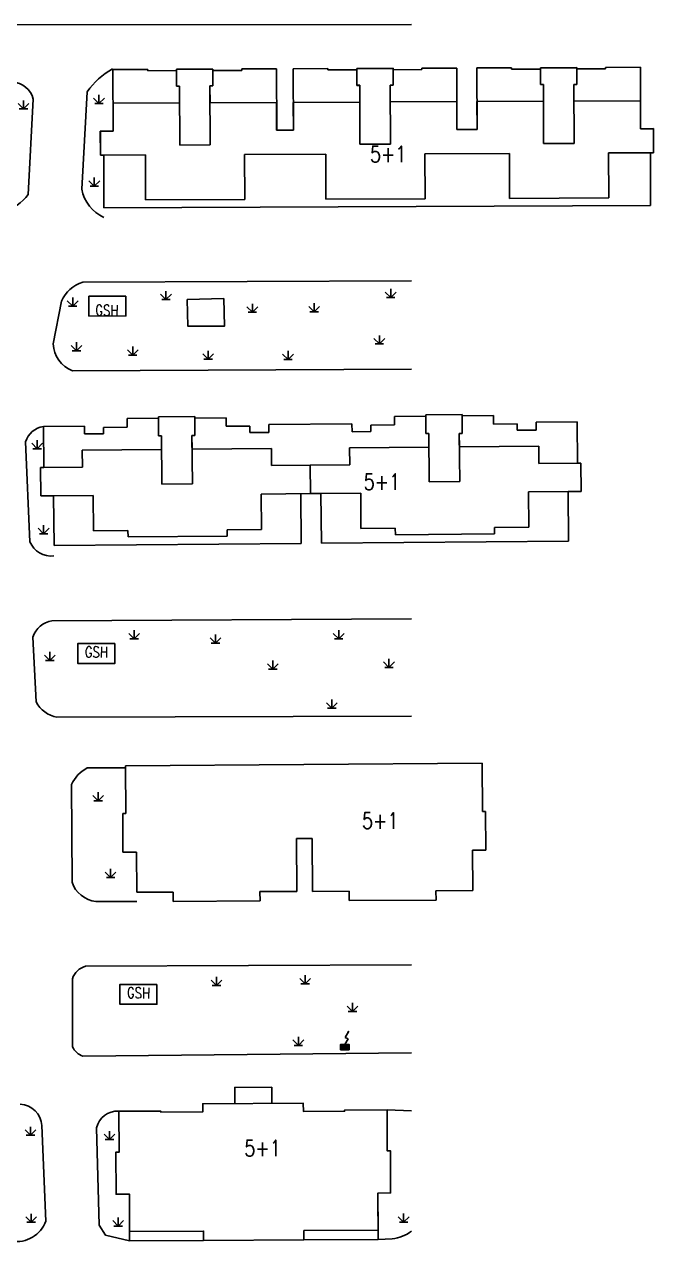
# Model space of a CAD drawing. Extents: x 30227 to 490047, y 105157 to 588160.
# Drawn here: x 406714 to 465366, y 223899 to 337397 of the extents above; entities that cross this region are included whole.
import ezdxf
from ezdxf.enums import TextEntityAlignment as Align

# ---------------------------------------------------------------- set-up
doc = ezdxf.new("R2010")
doc.units = 0
doc.header["$LTSCALE"] = 1000
doc.header["$MEASUREMENT"] = 0
doc.layers.add('dx', color=251, linetype='Continuous')
doc.styles.add('HZ', font='rs.shx', dxfattribs={"width": 0.8, "bigfont": 'hztxt.shx'})

# ---------------------------------------------------------------- blocks, each defined once
blk = doc.blocks.new('gc124')
for p, q in [((-1, 1), (0, 0)), ((-0.8, 0), (0.8, 0)), ((0, 0), (0, 1.6)), ((0, 0), (1, 1))]:
    blk.add_line(p, q)
blk = doc.blocks.new('*U4')
at = {"linetype": 'Continuous'}
for points in [[(0, 0.5), (0.8, 1), (-0.8, 1)], [(0, 0.5), (-0.8, 1), (-0.8, 0)], [(0, 0.5), (-0.8, 0), (0.8, 0)], [(0, 0.5), (0.8, 0), (0.8, 1)]]:
    blk.add_solid(points, dxfattribs=at)
blk = doc.blocks.new('gcbj0116')
for p, q in [((0.05, 2.29), (0.73, 3.47)), ((0.05, 2.29), (0.64, 2.04)), ((0, 1), (0.64, 2.04))]:
    blk.add_line(p, q)
blk.add_lwpolyline([(0.8, 3.6, 0, 0.5, 0), (0.58, 3.19, 0.5, 0.5, 0)], format="xyseb")
blk.add_lwpolyline([(-0.8, 0), (0.8, 0), (0.8, 1), (-0.8, 1), (-0.8, 0)], close=True)
at = {"linetype": 'Continuous'}
blk.add_blockref('*U4', (0, 0), dxfattribs=at)

msp = doc.modelspace()

# ---------------------------------------------------------------- linework, layer by layer
at = {"layer": 'dx'}
for p, q in [((418211.55, 333197.57), (414971.58, 333183.42)), ((414971.58, 333183.42), (414996.6, 327453.47)), ((418212.12, 333067.57), (418211.55, 333197.57)), ((420902.09, 333079.32), (418212.12, 333067.57)), ((424273.14, 333214.04), (420893.17, 333199.28)), ((420893.17, 333199.28), (420899.99, 331639.29)), ((424273.16, 333210.04), (420893.19, 333195.28)), ((420893.19, 333195.28), (420900, 331635.29)), ((424281.49, 333224.07), (420901.52, 333209.31)), ((420901.52, 333209.31), (420902.09, 333079.32)), ((424279.95, 331654.05), (424273.14, 333214.04)), ((424279.97, 331650.05), (424273.16, 333210.04)), ((424282.06, 333094.08), (424281.49, 333224.07)), ((426972.03, 333105.82), (424282.06, 333094.08)), ((430211.43, 333249.97), (426971.46, 333235.82)), ((426971.46, 333235.82), (426972.03, 333105.82)), ((430236.46, 327520.03), (430211.43, 333249.97)), ((435011.39, 333270.93), (431771.42, 333256.78)), ((431771.42, 333256.78), (431796.44, 327526.84)), ((435011.96, 333140.93), (435011.39, 333270.93)), ((437701.93, 333152.68), (435011.96, 333140.93)), ((441072.98, 333287.4), (437693.01, 333272.64)), ((437693.01, 333272.64), (437699.83, 331712.66)), ((441073, 333283.4), (437693.03, 333268.64)), ((437693.03, 333268.64), (437699.84, 331708.66)), ((441081.33, 333297.44), (437701.36, 333282.68)), ((437701.36, 333282.68), (437701.93, 333152.68)), ((441079.79, 331727.42), (441072.98, 333287.4)), ((441079.81, 331723.42), (441073, 333283.4)), ((441081.9, 333167.44), (441081.33, 333297.44)), ((443771.87, 333179.19), (441081.9, 333167.44)), ((447011.27, 333323.34), (443771.3, 333309.19)), ((443771.3, 333309.19), (443771.87, 333179.19)), ((447036.3, 327593.39), (447011.27, 333323.34)), ((452131.22, 333345.7), (448891.26, 333331.55)), ((448891.26, 333331.55), (448916.28, 327601.6)), ((452131.79, 333215.7), (452131.22, 333345.7)), ((454821.77, 333227.44), (452131.79, 333215.7)), ((458192.82, 333362.17), (454812.85, 333347.41)), ((454812.85, 333347.41), (454819.66, 331787.42)), ((458192.83, 333358.17), (454812.87, 333343.41)), ((454812.87, 333343.41), (454819.68, 331783.42)), ((458201.17, 333372.2), (454821.2, 333357.44)), ((454821.2, 333357.44), (454821.77, 333227.44)), ((458199.63, 331802.18), (458192.82, 333362.17)), ((458199.65, 331798.18), (458192.83, 333358.17)), ((458201.73, 333242.2), (458201.17, 333372.2)), ((460891.71, 333253.95), (458201.73, 333242.2)), ((464131.11, 333398.1), (460891.14, 333383.95)), ((460891.14, 333383.95), (460891.71, 333253.95)), ((464156.13, 327668.15), (464131.11, 333398.1)), ((420899.99, 331639.29), (421169.98, 331640.47)), ((420900, 331635.29), (421170, 331636.47)), ((421169.98, 331640.47), (421194, 326140.52)), ((421170, 331636.47), (421176.81, 330076.49)), ((424009.96, 331652.87), (424279.95, 331654.05)), ((424033.97, 326152.93), (424009.96, 331652.87)), ((424009.97, 331648.87), (424279.97, 331650.05)), ((424016.79, 330088.89), (424009.97, 331648.87)), ((437699.83, 331712.66), (437969.82, 331713.84)), ((437699.84, 331708.66), (437969.84, 331709.84)), ((437969.82, 331713.84), (437993.84, 326213.89)), ((437969.84, 331709.84), (437976.65, 330149.85)), ((440809.8, 331726.24), (441079.79, 331727.42)), ((440833.81, 326226.29), (440809.8, 331726.24)), ((440809.81, 331722.24), (441079.81, 331723.42)), ((440816.63, 330162.25), (440809.81, 331722.24)), ((454819.66, 331787.42), (455089.66, 331788.6)), ((454819.68, 331783.42), (455089.68, 331784.6)), ((455089.66, 331788.6), (455113.68, 326288.65)), ((455089.68, 331784.6), (455096.49, 330224.62)), ((457929.63, 331801), (458199.63, 331802.18)), ((457953.65, 326301.06), (457929.63, 331801)), ((457929.65, 331797), (458199.65, 331798.18)), ((457936.46, 330237.02), (457929.65, 331797)), ((421176.81, 330076.49), (414976.87, 330049.41)), ((414976.87, 330049.41), (414988.23, 327449.44)), ((430216.73, 330115.96), (424016.79, 330088.89)), ((430228.08, 327515.99), (430216.73, 330115.96)), ((437976.65, 330149.85), (431776.71, 330122.78)), ((431776.71, 330122.78), (431788.07, 327522.8)), ((447016.57, 330189.33), (440816.63, 330162.25)), ((447027.92, 327589.35), (447016.57, 330189.33)), ((455096.49, 330224.62), (448896.55, 330197.54)), ((448896.55, 330197.54), (448907.9, 327597.56)), ((464136.4, 330264.09), (457936.46, 330237.02)), ((464147.76, 327664.12), (464136.4, 330264.09)), ((414988.23, 327449.44), (413788.24, 327444.19)), ((413788.24, 327444.19), (413798.02, 325204.22)), ((414996.6, 327453.47), (413796.61, 327448.23)), ((413796.61, 327448.23), (413806.4, 325208.25)), ((431788.07, 327522.8), (430228.08, 327515.99)), ((431796.44, 327526.84), (430236.46, 327520.03)), ((448907.9, 327597.56), (447027.92, 327589.35)), ((448916.28, 327601.6), (447036.3, 327593.39)), ((465347.75, 327669.36), (464147.76, 327664.12)), ((465356.12, 327673.4), (464156.13, 327668.15)), ((465357.53, 325429.38), (465347.75, 327669.36)), ((465365.9, 325433.42), (465356.12, 327673.4)), ((421194, 326140.52), (424033.97, 326152.93)), ((437993.84, 326213.89), (440833.81, 326226.29)), ((455113.68, 326288.65), (457953.65, 326301.06)), ((413798.02, 325204.22), (417997.98, 325222.56)), ((413806.4, 325208.25), (414106.39, 325209.56)), ((414106.39, 325209.56), (414127.92, 320279.61)), ((417997.98, 325222.56), (418016.32, 321022.6)), ((427237.89, 325262.91), (434797.82, 325295.92)), ((427256.23, 321062.95), (427237.89, 325262.91)), ((434797.82, 325295.92), (434816.16, 321095.96)), ((444037.73, 325336.28), (451917.66, 325370.69)), ((444056.07, 321136.32), (444037.73, 325336.28)), ((451917.66, 325370.69), (451936, 321170.73)), ((461157.57, 325411.04), (465357.53, 325429.38)), ((461175.91, 321211.08), (461157.57, 325411.04)), ((465065.91, 325432.11), (465365.9, 325433.42)), ((465087.44, 320502.15), (465065.91, 325432.11)), ((451936, 321170.73), (461175.91, 321211.08)), ((414127.92, 320279.61), (465087.44, 320502.15)), ((418016.32, 321022.6), (427256.23, 321062.95)), ((434816.16, 321095.96), (444056.07, 321136.32)), ((422589.9, 300822.45), (419210.02, 300793.98)), ((422589.9, 300822.45), (419210.02, 300793.98)), ((422589.9, 300822.45), (419210.02, 300793.98)), ((419210.02, 300793.98), (419211.12, 300663.98)), ((419210.02, 300793.98), (419224.93, 299024.04)), ((419210.02, 300793.98), (419224.93, 299024.04)), ((422591, 300692.46), (422589.9, 300822.45)), ((422604.81, 299052.52), (422589.9, 300822.45)), ((422604.81, 299052.52), (422589.9, 300822.45)), ((444130.23, 300873.92), (441200.33, 300849.24)), ((441200.33, 300849.24), (441207.07, 300049.27)), ((447509.02, 301032.39), (444129.14, 301003.92)), ((447509.02, 301032.39), (444129.14, 301003.92)), ((444129.14, 301003.92), (444144.05, 299233.98)), ((444129.14, 301003.92), (444144.05, 299233.98)), ((447509.01, 301032.52), (444129.22, 300993.92)), ((444129.22, 300993.92), (444130.23, 300873.92)), ((447510.11, 300902.4), (447509.01, 301032.52)), ((447523.93, 299262.45), (447509.02, 301032.39)), ((447523.93, 299262.45), (447509.02, 301032.39)), ((450440.01, 300927.08), (447510.11, 300902.4)), ((450446.75, 300127.11), (450440.01, 300927.08)), ((412327, 299935.96), (408487.14, 299903.61)), ((408487.14, 299903.61), (408519.41, 296073.75)), ((412333.15, 299205.99), (412327, 299935.96)), ((416287.96, 299839.33), (414088.04, 299820.79)), ((414088.04, 299820.79), (414093.09, 299220.81)), ((419211.12, 300663.98), (416281.22, 300639.3)), ((416281.22, 300639.3), (416287.96, 299839.33)), ((425520.89, 300717.14), (422591, 300692.46)), ((425527.63, 299917.17), (425520.89, 300717.14)), ((427727.55, 299935.7), (425527.63, 299917.17)), ((427732.61, 299335.72), (427727.55, 299935.7)), ((437246.12, 300145.9), (429486.4, 300080.53)), ((429486.4, 300080.53), (429492.54, 299350.55)), ((437252.27, 299415.93), (437246.12, 300145.9)), ((441207.07, 300049.27), (439007.15, 300030.73)), ((439007.15, 300030.73), (439012.21, 299430.75)), ((452646.67, 300145.64), (450446.75, 300127.11)), ((452651.72, 299545.66), (452646.67, 300145.64)), ((458245.37, 300322.81), (454405.51, 300290.46)), ((454405.51, 300290.46), (454411.66, 299560.49)), ((458277.64, 296492.95), (458245.37, 300322.81)), ((414093.09, 299220.81), (412333.15, 299205.99)), ((419224.93, 299024.04), (419494.92, 299026.32)), ((419224.93, 299024.04), (419494.92, 299026.32)), ((419494.92, 299026.32), (419505.54, 297766.36)), ((419494.92, 299026.32), (419532.83, 294526.47)), ((422334.82, 299050.24), (422604.81, 299052.52)), ((422334.82, 299050.24), (422604.81, 299052.52)), ((422345.44, 297790.29), (422334.82, 299050.24)), ((422372.73, 294550.4), (422334.82, 299050.24)), ((429492.54, 299350.55), (427732.61, 299335.72)), ((439012.21, 299430.75), (437252.27, 299415.93)), ((444144.05, 299233.98), (444414.04, 299236.25)), ((444144.05, 299233.98), (444414.04, 299236.25)), ((444414.04, 299236.25), (444424.65, 297976.3)), ((444414.04, 299236.25), (444451.95, 294736.41)), ((447253.94, 299260.18), (447523.93, 299262.45)), ((447253.94, 299260.18), (447523.93, 299262.45)), ((447264.55, 298000.22), (447253.94, 299260.18)), ((447291.85, 294760.34), (447253.94, 299260.18)), ((454411.66, 299560.49), (452651.72, 299545.66)), ((419505.54, 297766.36), (412105.8, 297704.02)), ((412105.8, 297704.02), (412119.28, 296104.08)), ((429745.17, 297852.63), (422345.44, 297790.29)), ((429758.65, 296252.68), (429745.17, 297852.63)), ((444424.65, 297976.3), (437024.91, 297913.96)), ((437024.91, 297913.96), (437038.39, 296314.01)), ((454664.29, 298062.57), (447264.55, 298000.22)), ((454677.77, 296462.62), (454664.29, 298062.57)), ((433358.52, 296283.01), (429758.65, 296252.68)), ((437038.39, 296314.01), (433358.52, 296283.01)), ((433380.77, 293643.11), (433358.52, 296283.01)), ((433358.52, 296283.01), (433380.77, 293643.11)), ((458577.63, 296495.48), (454677.77, 296462.62)), ((458577.63, 296495.48), (458277.64, 296492.95)), ((458599.87, 293855.57), (458577.63, 296495.48)), ((458599.87, 293855.57), (458577.63, 296495.48)), ((412119.28, 296104.08), (408219.42, 296071.22)), ((408519.41, 296073.75), (408219.42, 296071.22)), ((408219.42, 296071.22), (408241.66, 293431.31)), ((408219.42, 296071.22), (408241.66, 293431.31)), ((419532.83, 294526.47), (422372.73, 294550.4)), ((444451.95, 294736.41), (447291.85, 294760.34)), ((408241.66, 293431.31), (413141.48, 293472.59)), ((408241.66, 293431.31), (409441.61, 293441.42)), ((409441.61, 293441.42), (409480.62, 288811.59)), ((413141.48, 293472.59), (413169.28, 290172.71)), ((428780.93, 293604.35), (433380.77, 293643.11)), ((428808.73, 290304.47), (428780.93, 293604.35)), ((432480.8, 293635.52), (434360.73, 293651.36)), ((432519.8, 289005.69), (432480.8, 293635.52)), ((433380.77, 293643.11), (438060.6, 293682.53)), ((434360.73, 293651.36), (434399.74, 289021.53)), ((438060.6, 293682.53), (438088.4, 290382.65)), ((453700.04, 293814.29), (458599.87, 293855.57)), ((453727.85, 290514.41), (453700.04, 293814.29)), ((457399.91, 293845.46), (458599.87, 293855.57)), ((457438.92, 289215.63), (457399.91, 293845.46)), ((413169.28, 290172.71), (416369.17, 290199.67)), ((416369.17, 290199.67), (416374.23, 289599.69)), ((416374.23, 289599.69), (425613.9, 289677.53)), ((425608.84, 290277.51), (428808.73, 290304.47)), ((425613.9, 289677.53), (425608.84, 290277.51)), ((438088.4, 290382.65), (441288.29, 290409.61)), ((441288.29, 290409.61), (441293.34, 289809.63)), ((441293.34, 289809.63), (450533.01, 289887.47)), ((450527.96, 290487.45), (453727.85, 290514.41)), ((450533.01, 289887.47), (450527.96, 290487.45)), ((409480.62, 288811.59), (432519.8, 289005.69)), ((434399.74, 289021.53), (457438.92, 289215.63)), ((449371.5, 268498.77), (416142.85, 268250.33)), ((416142.85, 268250.33), (416171, 263823.45)), ((449407.67, 264005.39), (449371.5, 268498.77)), ((416171, 263823.45), (415881.14, 263821.61)), ((415881.14, 263821.61), (415904.14, 260204.61)), ((449684.14, 264007.61), (449407.67, 264005.39)), ((449713.14, 260404.61), (449684.14, 264007.61)), ((432092.39, 261480.03), (433552.31, 261488)), ((432119.37, 256549.08), (432092.39, 261480.03)), ((433552.31, 261488), (433579.23, 256556.95)), ((415904.14, 260204.61), (417181.31, 260207.61)), ((417181.31, 260207.61), (417190.1, 256468.61)), ((448468, 260390.83), (449713.14, 260404.61)), ((448509.54, 256637.43), (448468, 260390.83)), ((428673.46, 256530.51), (432119.37, 256549.08)), ((428678.15, 255661.31), (428673.46, 256530.51)), ((433579.23, 256556.95), (436986.19, 256575.31)), ((436986.19, 256575.31), (436990.87, 255706.68)), ((445080.36, 256618.94), (448509.54, 256637.43)), ((445085.04, 255750.87), (445080.36, 256618.94)), ((417190.1, 256468.61), (420591.4, 256486.94)), ((420591.4, 256486.94), (420596.08, 255617.19)), ((420596.08, 255617.19), (428678.15, 255661.31)), ((436990.87, 255706.68), (445085.04, 255750.87)), ((432704.14, 236806.61), (423338.14, 236752.61)), ((423338.14, 236752.61), (423342.97, 236000.75)), ((432722.14, 236043.61), (432704.14, 236806.61)), ((440515.14, 236180.61), (436561.14, 236164.61)), ((436561.14, 236164.61), (436561.54, 236064.61)), ((440526.73, 232376.68), (440515.14, 236180.61)), ((419431.14, 236075.61), (415509.14, 236065.61)), ((415509.14, 236065.61), (415546.43, 232233.74)), ((419431.4, 235975.61), (419431.14, 236075.61)), ((423342.97, 236000.75), (419431.4, 235975.61)), ((436561.54, 236064.61), (432722.14, 236043.61)), ((415546.43, 232233.74), (415225.14, 232230.61)), ((415225.14, 232230.61), (415263.14, 228325.61)), ((440833.14, 232377.61), (440526.73, 232376.68)), ((440845.14, 228438.61), (440833.14, 232377.61)), ((415263.14, 228325.61), (416499.12, 228330.44)), ((416499.12, 228330.44), (416512.7, 224857.6)), ((439665.79, 228432.81), (440845.14, 228438.61)), ((439682.81, 224971.48), (439665.79, 228432.81)), ((416512.7, 224857.6), (423418.78, 224891.55)), ((423418.78, 224891.55), (423423.14, 224004.61)), ((432764.81, 224937.48), (439682.81, 224971.48)), ((432769.14, 224055.61), (432764.81, 224937.48)), ((423423.14, 224004.61), (432769.14, 224055.61))]:
    msp.add_line(p, q, dxfattribs=at)
at = {"layer": 'dx', "linetype": 'Continuous', "flags": 128}
for points in [[(442809.68, 337397.32), (346791.11, 337325.26)], [(442809.68, 337397.32), (346791.11, 337325.26)], [(442809.68, 337397.32), (346791.11, 337325.26)], [(442809.68, 337397.32), (346791.11, 337325.26)], [(411197.38, 305094.12), (442809.68, 305254.64)], [(411197.38, 305094.12), (442809.68, 305254.64)], [(411197.38, 305094.12), (442809.68, 305254.64)], [(411197.38, 305094.12), (442809.68, 305254.64)], [(409287.38, 281772.02), (442809.68, 281982.74)], [(409287.38, 281772.02), (442809.68, 281982.74)], [(409287.38, 281772.02), (442809.68, 281982.74)], [(409287.38, 281772.02), (442809.68, 281982.74)], [(442809.68, 272878.84), (409752.38, 272787.98)], [(442809.68, 272878.84), (409752.38, 272787.98)], [(442809.68, 272878.84), (409752.38, 272787.98)], [(442809.68, 272878.84), (409752.38, 272787.98)], [(428673.78, 256530.81), (432119.7, 256549.38)], [(428673.78, 256530.81), (432119.7, 256549.38)], [(428673.78, 256530.81), (432119.7, 256549.38)], [(428673.78, 256530.81), (432119.7, 256549.38)], [(428678.47, 255661.6), (428673.78, 256530.81)], [(428678.47, 255661.6), (428673.78, 256530.81)], [(428678.47, 255661.6), (428673.78, 256530.81)], [(428678.47, 255661.6), (428673.78, 256530.81)], [(433579.63, 256557.25), (436986.54, 256575.61)], [(433579.63, 256557.25), (436986.54, 256575.61)], [(433579.63, 256557.25), (436986.54, 256575.61)], [(433579.63, 256557.25), (436986.54, 256575.61)], [(417190.37, 256468.91), (420591.68, 256487.24)], [(417190.37, 256468.91), (420591.68, 256487.24)], [(417190.37, 256468.91), (420591.68, 256487.24)], [(417190.37, 256468.91), (420591.68, 256487.24)], [(420596.37, 255617.49), (420591.68, 256487.24)], [(420596.37, 255617.49), (420591.68, 256487.24)], [(420596.37, 255617.49), (420591.68, 256487.24)], [(420596.37, 255617.49), (420591.68, 256487.24)], [(442809.68, 249721.62), (412422.39, 249571.88)], [(442809.68, 249721.62), (412422.39, 249571.88)], [(442809.68, 249721.62), (412422.39, 249571.88)], [(442809.68, 249721.62), (412422.39, 249571.88)], [(442809.68, 241489.57), (412160.39, 241203.85)], [(442809.68, 241489.57), (412160.39, 241203.85)], [(442809.68, 241489.57), (412160.39, 241203.85)], [(442809.68, 241489.57), (412160.39, 241203.85)], [(426330.11, 236770.08), (426321.45, 238272.83), (429775.46, 238292.83), (429784.13, 236789.99)], [(426330.11, 236770.08), (426321.45, 238272.83), (429775.46, 238292.83), (429784.13, 236789.99)], [(426330.11, 236770.08), (426321.45, 238272.83), (429775.46, 238292.83), (429784.13, 236789.99)], [(426330.11, 236770.08), (426321.45, 238272.83), (429775.46, 238292.83), (429784.13, 236789.99)], [(440515.51, 236180.82), (442809.68, 236101.23)], [(440515.51, 236180.82), (442809.68, 236101.23)], [(440515.51, 236180.82), (442809.68, 236101.23)], [(440515.51, 236180.82), (442809.68, 236101.23)], [(416512.97, 224857.77), (423419.08, 224891.71), (423423.44, 224004.77)], [(416512.97, 224857.77), (423419.08, 224891.71), (423423.44, 224004.77)], [(416512.97, 224857.77), (423419.08, 224891.71), (423423.44, 224004.77)], [(416512.97, 224857.77), (423419.08, 224891.71), (423423.44, 224004.77)], [(432769.48, 224055.77), (432765.14, 224937.64), (439683.17, 224971.64)], [(432769.48, 224055.77), (432765.14, 224937.64), (439683.17, 224971.64)], [(432769.48, 224055.77), (432765.14, 224937.64), (439683.17, 224971.64)], [(432769.48, 224055.77), (432765.14, 224937.64), (439683.17, 224971.64)]]:
    msp.add_lwpolyline(points, dxfattribs=at)
for points in [[(414126.4, 319400.18, -0.240354078), (412065.39, 322015.19), (412566.39, 331112.23, -0.111404035), (414940.4, 333239.24)], [(414126.4, 319400.18, -0.240354078), (412065.39, 322015.19), (412566.39, 331112.23, -0.111404035), (414940.4, 333239.24)], [(414126.4, 319400.18, -0.240354078), (412065.39, 322015.19), (412566.39, 331112.23, -0.111404035), (414940.4, 333239.24)], [(414126.4, 319400.18, -0.240354078), (412065.39, 322015.19), (412566.39, 331112.23, -0.111404035), (414940.4, 333239.24)], [(405581.36, 332002.24, -0.341646364), (407545.37, 330423.23), (407070.37, 321546.19, -0.183333987), (404728.36, 319956.18)], [(405581.36, 332002.24, -0.341646364), (407545.37, 330423.23), (407070.37, 321546.19, -0.183333987), (404728.36, 319956.18)], [(405581.36, 332002.24, -0.341646364), (407545.37, 330423.23), (407070.37, 321546.19, -0.183333987), (404728.36, 319956.18)], [(405581.36, 332002.24, -0.341646364), (407545.37, 330423.23), (407070.37, 321546.19, -0.183333987), (404728.36, 319956.18)], [(411197.38, 305094.12, -0.30064143), (409401.38, 307599.13), (410167.38, 311573.15, -0.228721948), (412163.39, 313348.16), (442809.68, 313473.09)], [(411197.38, 305094.12, -0.30064143), (409401.38, 307599.13), (410167.38, 311573.15, -0.228721948), (412163.39, 313348.16), (442809.68, 313473.09)], [(411197.38, 305094.12, -0.30064143), (409401.38, 307599.13), (410167.38, 311573.15, -0.228721948), (412163.39, 313348.16), (442809.68, 313473.09)], [(411197.38, 305094.12, -0.30064143), (409401.38, 307599.13), (410167.38, 311573.15, -0.228721948), (412163.39, 313348.16), (442809.68, 313473.09)], [(409475.38, 287838.05, -0.330630447), (407231.37, 289138.05), (406833.37, 298471.09, -0.287306987), (408487.37, 299904.1)], [(409475.38, 287838.05, -0.330630447), (407231.37, 289138.05), (406833.37, 298471.09, -0.287306987), (408487.37, 299904.1)], [(409475.38, 287838.05, -0.330630447), (407231.37, 289138.05), (406833.37, 298471.09, -0.287306987), (408487.37, 299904.1)], [(409475.38, 287838.05, -0.330630447), (407231.37, 289138.05), (406833.37, 298471.09, -0.287306987), (408487.37, 299904.1)], [(409752.38, 272787.98, -0.218106011), (407807.37, 274222.99), (407513.37, 280266.01, -0.297898884), (409287.38, 281772.02)], [(409752.38, 272787.98, -0.218106011), (407807.37, 274222.99), (407513.37, 280266.01, -0.297898884), (409287.38, 281772.02)], [(409752.38, 272787.98, -0.218106011), (407807.37, 274222.99), (407513.37, 280266.01, -0.297898884), (409287.38, 281772.02)], [(409752.38, 272787.98, -0.218106011), (407807.37, 274222.99), (407513.37, 280266.01, -0.297898884), (409287.38, 281772.02)], [(416144.12, 268091.67), (412573.39, 268068.96, 0.174714747), (411119.38, 266509.95), (411158.38, 257428.92, 0.297330259), (413387.39, 255611.91), (417192.41, 255598.91)], [(416144.12, 268091.67), (412573.39, 268068.96, 0.174714747), (411119.38, 266509.95), (411158.38, 257428.92, 0.297330259), (413387.39, 255611.91), (417192.41, 255598.91)], [(416144.12, 268091.67), (412573.39, 268068.96, 0.174714747), (411119.38, 266509.95), (411158.38, 257428.92, 0.297330259), (413387.39, 255611.91), (417192.41, 255598.91)], [(416144.12, 268091.67), (412573.39, 268068.96, 0.174714747), (411119.38, 266509.95), (411158.38, 257428.92, 0.297330259), (413387.39, 255611.91), (417192.41, 255598.91)], [(412422.39, 249571.88, 0.265572502), (411200.38, 248409.88), (411207.38, 242061.85, 0.218643214), (412160.39, 241203.85)], [(412422.39, 249571.88, 0.265572502), (411200.38, 248409.88), (411207.38, 242061.85, 0.218643214), (412160.39, 241203.85)], [(412422.39, 249571.88, 0.265572502), (411200.38, 248409.88), (411207.38, 242061.85, 0.218643214), (412160.39, 241203.85)], [(412422.39, 249571.88, 0.265572502), (411200.38, 248409.88), (411207.38, 242061.85, 0.218643214), (412160.39, 241203.85)], [(406338.36, 236708.83, -0.373223587), (408352.37, 234725.82), (408728.37, 225822.78, -0.356927669), (405514.36, 223933.77)], [(406338.36, 236708.83, -0.373223587), (408352.37, 234725.82), (408728.37, 225822.78, -0.356927669), (405514.36, 223933.77)], [(406338.36, 236708.83, -0.373223587), (408352.37, 234725.82), (408728.37, 225822.78, -0.356927669), (405514.36, 223933.77)], [(406338.36, 236708.83, -0.373223587), (408352.37, 234725.82), (408728.37, 225822.78, -0.356927669), (405514.36, 223933.77)], [(415509.4, 236065.82, 0.371462581), (413439.39, 234502.82), (413681.4, 225448.78), (414279.4, 224500.77), (416516.41, 223977.77)], [(415509.4, 236065.82, 0.371462581), (413439.39, 234502.82), (413681.4, 225448.78), (414279.4, 224500.77), (416516.41, 223977.77)], [(415509.4, 236065.82, 0.371462581), (413439.39, 234502.82), (413681.4, 225448.78), (414279.4, 224500.77), (416516.41, 223977.77)], [(415509.4, 236065.82, 0.371462581), (413439.39, 234502.82), (413681.4, 225448.78), (414279.4, 224500.77), (416516.41, 223977.77)], [(442809.68, 224887.79, -0.146162108), (440988.51, 224175.77), (439687.51, 224089.77)], [(442809.68, 224887.79, -0.146162108), (440988.51, 224175.77), (439687.51, 224089.77)], [(442809.68, 224887.79, -0.146162108), (440988.51, 224175.77), (439687.51, 224089.77)], [(442809.68, 224887.79, -0.146162108), (440988.51, 224175.77), (439687.51, 224089.77)]]:
    msp.add_lwpolyline(points, format="xyb", dxfattribs=at)
for points in [[(416181.27, 312053.01), (416181.27, 310207.24), (412728.2, 310203.68), (412728.2, 312053.01)], [(416181.27, 312053.01), (416181.27, 310207.24), (412728.2, 310203.68), (412728.2, 312053.01)], [(416181.27, 312053.01), (416181.27, 310207.24), (412728.2, 310203.68), (412728.2, 312053.01)], [(416181.27, 312053.01), (416181.27, 310207.24), (412728.2, 310203.68), (412728.2, 312053.01)], [(425309.63, 311822.64), (421892.43, 311733.15), (421957.43, 309251.14), (425376.45, 309271.14)], [(425309.63, 311822.64), (421892.43, 311733.15), (421957.43, 309251.14), (425376.45, 309271.14)], [(425309.63, 311822.64), (421892.43, 311733.15), (421957.43, 309251.14), (425376.45, 309271.14)], [(425309.63, 311822.64), (421892.43, 311733.15), (421957.43, 309251.14), (425376.45, 309271.14)], [(415147.33, 279661.8), (415147.33, 277816.04), (411694.27, 277812.48), (411694.27, 279661.8)], [(415147.33, 279661.8), (415147.33, 277816.04), (411694.27, 277812.48), (411694.27, 279661.8)], [(415147.33, 279661.8), (415147.33, 277816.04), (411694.27, 277812.48), (411694.27, 279661.8)], [(415147.33, 279661.8), (415147.33, 277816.04), (411694.27, 277812.48), (411694.27, 279661.8)], [(419071.1, 247882.48), (419071.1, 246036.71), (415618.04, 246033.15), (415618.04, 247882.48)], [(419071.1, 247882.48), (419071.1, 246036.71), (415618.04, 246033.15), (415618.04, 247882.48)], [(419071.1, 247882.48), (419071.1, 246036.71), (415618.04, 246033.15), (415618.04, 247882.48)], [(419071.1, 247882.48), (419071.1, 246036.71), (415618.04, 246033.15), (415618.04, 247882.48)], [(415509.4, 236065.82), (419431.42, 236075.82), (419431.68, 235975.82), (423343.27, 236000.96), (423338.44, 236752.83), (432704.48, 236806.83), (432722.48, 236043.82), (436561.9, 236064.82), (436561.49, 236164.82), (440515.51, 236180.82), (440527.1, 232376.87), (440833.51, 232377.81), (440845.51, 228438.79), (439666.16, 228433), (439687.51, 224089.77), (432769.48, 224055.77), (423423.44, 224004.77), (416516.41, 223977.77), (416499.39, 228330.62), (415263.4, 228325.79), (415225.4, 232230.81), (415546.69, 232233.93)], [(415509.4, 236065.82), (419431.42, 236075.82), (419431.68, 235975.82), (423343.27, 236000.96), (423338.44, 236752.83), (432704.48, 236806.83), (432722.48, 236043.82), (436561.9, 236064.82), (436561.49, 236164.82), (440515.51, 236180.82), (440527.1, 232376.87), (440833.51, 232377.81), (440845.51, 228438.79), (439666.16, 228433), (439687.51, 224089.77), (432769.48, 224055.77), (423423.44, 224004.77), (416516.41, 223977.77), (416499.39, 228330.62), (415263.4, 228325.79), (415225.4, 232230.81), (415546.69, 232233.93)], [(415509.4, 236065.82), (419431.42, 236075.82), (419431.68, 235975.82), (423343.27, 236000.96), (423338.44, 236752.83), (432704.48, 236806.83), (432722.48, 236043.82), (436561.9, 236064.82), (436561.49, 236164.82), (440515.51, 236180.82), (440527.1, 232376.87), (440833.51, 232377.81), (440845.51, 228438.79), (439666.16, 228433), (439687.51, 224089.77), (432769.48, 224055.77), (423423.44, 224004.77), (416516.41, 223977.77), (416499.39, 228330.62), (415263.4, 228325.79), (415225.4, 232230.81), (415546.69, 232233.93)], [(415509.4, 236065.82), (419431.42, 236075.82), (419431.68, 235975.82), (423343.27, 236000.96), (423338.44, 236752.83), (432704.48, 236806.83), (432722.48, 236043.82), (436561.9, 236064.82), (436561.49, 236164.82), (440515.51, 236180.82), (440527.1, 232376.87), (440833.51, 232377.81), (440845.51, 228438.79), (439666.16, 228433), (439687.51, 224089.77), (432769.48, 224055.77), (423423.44, 224004.77), (416516.41, 223977.77), (416499.39, 228330.62), (415263.4, 228325.79), (415225.4, 232230.81), (415546.69, 232233.93)]]:
    msp.add_lwpolyline(points, close=True, dxfattribs=at)
at = {"layer": 'dx', "linetype": 'Continuous', "elevation": 7271.03, "flags": 128}
msp.add_lwpolyline([(436991.23, 255706.98), (436986.54, 256575.61)], dxfattribs=at)
msp.add_lwpolyline([(436991.23, 255706.98), (436986.54, 256575.61)], dxfattribs=at)
msp.add_lwpolyline([(436991.23, 255706.98), (436986.54, 256575.61)], dxfattribs=at)
msp.add_lwpolyline([(436991.23, 255706.98), (436986.54, 256575.61)], dxfattribs=at)

# ---------------------------------------------------------------- block references
at = {"layer": 'dx', "linetype": 'Continuous', "xscale": 500.0021422423258, "yscale": 500.0021422423258, "zscale": 1000.004284486979}
for name, p in [('gc124', (406633.73, 329510.46)), ('gc124', (406633.73, 329510.46)), ('gc124', (406633.73, 329510.46)), ('gc124', (406633.73, 329510.46)), ('gc124', (413668.16, 330028.25)), ('gc124', (413668.16, 330028.25)), ('gc124', (413668.16, 330028.25)), ('gc124', (413668.16, 330028.25)), ('gc124', (413235.45, 322305.15)), ('gc124', (413235.45, 322305.15)), ('gc124', (413235.45, 322305.15)), ('gc124', (413235.45, 322305.15)), ('gc124', (419914.71, 311733.6)), ('gc124', (419914.71, 311733.6)), ('gc124', (419914.71, 311733.6)), ('gc124', (419914.71, 311733.6)), ('gc124', (440857.43, 311931.37)), ('gc124', (440857.43, 311931.37)), ('gc124', (440857.43, 311931.37)), ('gc124', (440857.43, 311931.37)), ('gc124', (411217.01, 311123.8)), ('gc124', (411217.01, 311123.8)), ('gc124', (411217.01, 311123.8)), ('gc124', (411217.01, 311123.8)), ('gc124', (427964.4, 310549.65)), ('gc124', (427964.4, 310549.65)), ('gc124', (427964.4, 310549.65)), ('gc124', (427964.4, 310549.65)), ('gc124', (433714.83, 310594.53)), ('gc124', (433714.83, 310594.53)), ('gc124', (433714.83, 310594.53)), ('gc124', (433714.83, 310594.53)), ('gc124', (411573.06, 306956.87)), ('gc124', (411573.06, 306956.87)), ('gc124', (411573.06, 306956.87)), ('gc124', (411573.06, 306956.87)), ('gc124', (439799.16, 307601.51)), ('gc124', (439799.16, 307601.51)), ('gc124', (439799.16, 307601.51)), ('gc124', (439799.16, 307601.51)), ('gc124', (416812.02, 306550.34)), ('gc124', (416812.02, 306550.34)), ('gc124', (416812.02, 306550.34)), ('gc124', (416812.02, 306550.34)), ('gc124', (423851.92, 306171.69)), ('gc124', (423851.92, 306171.69)), ('gc124', (423851.92, 306171.69)), ('gc124', (423851.92, 306171.69)), ('gc124', (431288.87, 306151.08)), ('gc124', (431288.87, 306151.08)), ('gc124', (431288.87, 306151.08)), ('gc124', (431288.87, 306151.08)), ('gc124', (407912.94, 297832.84)), ('gc124', (407912.94, 297832.84)), ('gc124', (407912.94, 297832.84)), ('gc124', (407912.94, 297832.84)), ('gc124', (408512.86, 289907.95)), ('gc124', (408512.86, 289907.95)), ('gc124', (408512.86, 289907.95)), ('gc124', (408512.86, 289907.95)), ('gc124', (416936.96, 280110.73)), ('gc124', (416936.96, 280110.73)), ('gc124', (416936.96, 280110.73)), ('gc124', (416936.96, 280110.73)), ('gc124', (424534.03, 279707.01)), ('gc124', (424534.03, 279707.01)), ('gc124', (424534.03, 279707.01)), ('gc124', (424534.03, 279707.01)), ('gc124', (436010.46, 280110.73)), ('gc124', (436010.46, 280110.73)), ('gc124', (436010.46, 280110.73)), ('gc124', (436010.46, 280110.73)), ('gc124', (409097.42, 278092.11)), ('gc124', (409097.42, 278092.11)), ('gc124', (409097.42, 278092.11)), ('gc124', (409097.42, 278092.11)), ('gc124', (429868.14, 277284.67)), ('gc124', (429868.14, 277284.67)), ('gc124', (429868.14, 277284.67)), ('gc124', (429868.14, 277284.67)), ('gc124', (440698.01, 277446.16)), ('gc124', (440698.01, 277446.16)), ('gc124', (440698.01, 277446.16)), ('gc124', (440698.01, 277446.16)), ('gc124', (435363.9, 273651.16)), ('gc124', (435363.9, 273651.16)), ('gc124', (435363.9, 273651.16)), ('gc124', (435363.9, 273651.16)), ('gc124', (413602.76, 265010.25)), ('gc124', (413602.76, 265010.25)), ('gc124', (413602.76, 265010.25)), ('gc124', (413602.76, 265010.25)), ('gc124', (414754.41, 257851.11)), ('gc124', (414754.41, 257851.11)), ('gc124', (414754.41, 257851.11)), ('gc124', (414754.41, 257851.11)), ('gc124', (424623.04, 247785.3)), ('gc124', (424623.04, 247785.3)), ('gc124', (424623.04, 247785.3)), ('gc124', (424623.04, 247785.3)), ('gc124', (432894.75, 247937.93)), ('gc124', (432894.75, 247937.93)), ('gc124', (432894.75, 247937.93)), ('gc124', (432894.75, 247937.93)), ('gc124', (437294.88, 245364.64)), ('gc124', (437294.88, 245364.64)), ('gc124', (437294.88, 245364.64)), ('gc124', (437294.88, 245364.64)), ('gc124', (432250.83, 242201.65)), ('gc124', (432250.83, 242201.65)), ('gc124', (432250.83, 242201.65)), ('gc124', (432250.83, 242201.65)), ('gcbj0116', (436585.49, 241786.85, 5872.03)), ('gcbj0116', (436585.49, 241786.85, 5872.03)), ('gcbj0116', (436585.49, 241786.85, 5872.03)), ('gcbj0116', (436585.49, 241786.85, 5872.03)), ('gc124', (407286.95, 233816.24)), ('gc124', (407286.95, 233816.24)), ('gc124', (407286.95, 233816.24)), ('gc124', (407286.95, 233816.24)), ('gc124', (414652.96, 233410.61)), ('gc124', (414652.96, 233410.61)), ('gc124', (414652.96, 233410.61)), ('gc124', (414652.96, 233410.61)), ('gc124', (407344.95, 225703.8)), ('gc124', (407344.95, 225703.8)), ('gc124', (407344.95, 225703.8)), ('gc124', (407344.95, 225703.8)), ('gc124', (415464.96, 225356.12)), ('gc124', (415464.96, 225356.12)), ('gc124', (415464.96, 225356.12)), ('gc124', (415464.96, 225356.12)), ('gc124', (442064.3, 225718.59)), ('gc124', (442064.3, 225718.59)), ('gc124', (442064.3, 225718.59)), ('gc124', (442064.3, 225718.59))]:
    msp.add_blockref(name, p, dxfattribs=at)

# ---------------------------------------------------------------- texts
at = {"layer": 'dx', "linetype": 'Continuous', "style": 'HZ', "width": 0.8}
for p in [(440622.77, 325301.75), (440622.77, 325301.75), (440622.77, 325301.75), (440622.77, 325301.75), (440042.69, 294746.55), (440042.69, 294746.55), (440042.69, 294746.55), (440042.69, 294746.55), (439880.83, 263150.82), (439880.83, 263150.82), (439880.83, 263150.82), (439880.83, 263150.82), (428912.57, 232619.61), (428912.57, 232619.61), (428912.57, 232619.61), (428912.57, 232619.61)]:
    msp.add_text('5+1', height=1500.006, dxfattribs=at).set_placement(p, align=Align.MIDDLE)
for p in [(414403.96, 310733.67), (414403.96, 310733.67), (414403.96, 310733.67), (414403.96, 310733.67), (413429.82, 278873.61), (413429.82, 278873.61), (413429.82, 278873.61), (413429.82, 278873.61), (417353.59, 247094.29), (417353.59, 247094.29), (417353.59, 247094.29), (417353.59, 247094.29)]:
    msp.add_text('GSH', height=1000.004, rotation=358.8753583, dxfattribs=at).set_placement(p, align=Align.MIDDLE)

doc.saveas('drawing.dxf')
